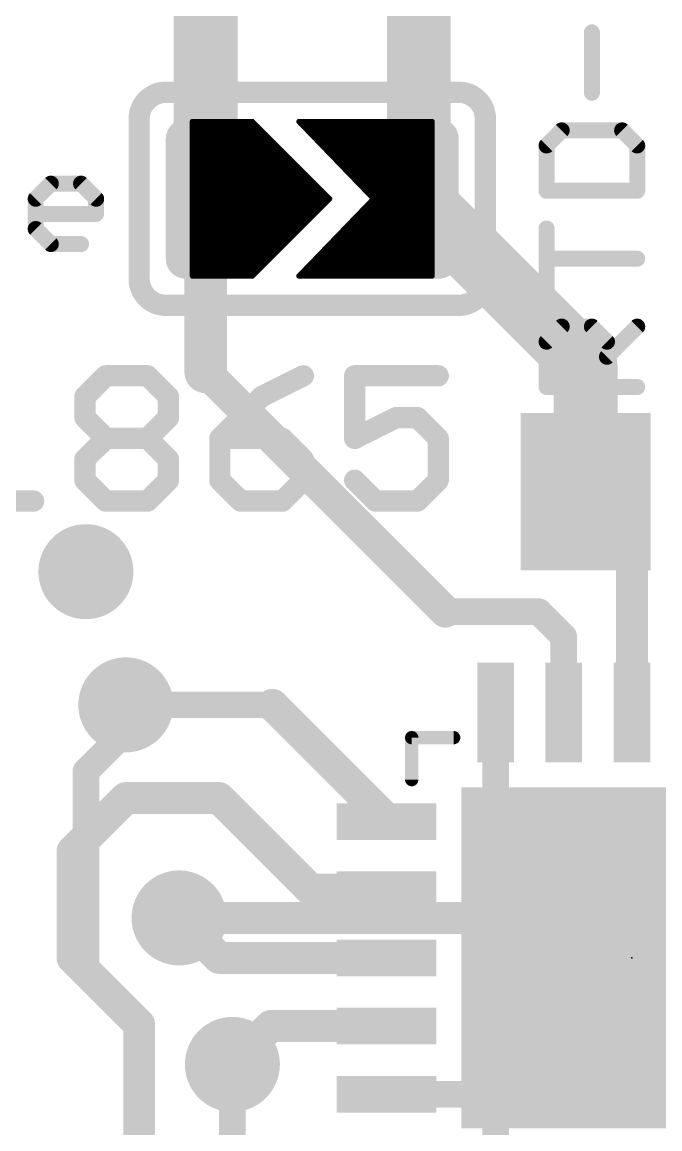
# Model space of a CAD drawing. Extents: x -11.4 to 33.1, y -5.3 to 41.1.
# Drawn here: x 6.38 to 12.46, y 10.18 to 20.73 of the extents above; entities that cross this region are included whole.
import ezdxf

# ---------------------------------------------------------------- set-up
doc = ezdxf.new("R2010")
doc.units = 0
for name, color, linetype in [('1', 12, 'CONTINUOUS'), ('16', 132, 'CONTINUOUS'), ('18', 110, 'CONTINUOUS'), ('21', 40, 'CONTINUOUS'), ('23', 40, 'CONTINUOUS')]:
    doc.layers.add(name, color=color, linetype=linetype)

# ---------------------------------------------------------------- blocks, each defined once
blk = doc.blocks.new('RECT')
blk.add_solid([(-0.5, -0.5), (0.5, -0.5), (-0.5, 0.5), (0.5, 0.5)])
blk = doc.blocks.new('RECT121920X243840R50')
at = {"const_width": 0.1905}
blk.add_lwpolyline([(0.2858, -0.5715), (0.2858, 0.5715, 0.4142), (0.1905, 0.6668), (-0.1905, 0.6668, 0.4142), (-0.2858, 0.5715), (-0.2858, -0.5715, 0.4142), (-0.1905, -0.6668), (0.1905, -0.6668, 0.4142)], format="xyb", close=True, dxfattribs=at)
blk.add_solid([(-0.2159, -0.5969), (0.2159, -0.5969), (-0.2159, 0.5969), (0.2159, 0.5969)])
blk = doc.blocks.new('ROUNDV')
at = {"const_width": 0.5}
blk.add_lwpolyline([(0, -0.25, 1), (0, 0.25, 1), (0, -0.25)], format="xyb", dxfattribs=at)

msp = doc.modelspace()

# ---------------------------------------------------------------- linework, layer by layer
at = {"layer": '1'}
for points, const_width in [([(8.128, 19.05), (8.128, 23.6)], 0.6096), ([(10.16, 19.05), (10.16, 23.446)], 0.6096), ([(8.001, 19.7866), (8.5725, 19.7866)], 0.0508), ([(8.001, 18.3134), (8.001, 19.7866)], 0.0508), ([(8.001, 19.7612), (8.5979, 19.7612)], 0.0508), ([(8.5725, 19.7866), (9.3091, 19.05)], 0.0508), ([(9.017, 19.7866), (9.7282, 19.05)], 0.0508), ([(10.287, 19.7866), (9.017, 19.7866)], 0.0508), ([(9.0415, 19.7612), (10.287, 19.7612)], 0.0508), ([(10.287, 18.3134), (10.287, 19.7866)], 0.0508), ([(8.001, 19.7104), (8.6487, 19.7104)], 0.0508), ([(8.001, 19.6596), (8.6995, 19.6596)], 0.0508), ([(8.001, 19.6088), (8.7503, 19.6088)], 0.0508), ([(9.0906, 19.7104), (10.287, 19.7104)], 0.0508), ([(9.1396, 19.6596), (10.287, 19.6596)], 0.0508), ([(9.1887, 19.6088), (10.287, 19.6088)], 0.0508), ([(8.001, 19.558), (8.8011, 19.558)], 0.0508), ([(8.001, 19.5072), (8.8519, 19.5072)], 0.0508), ([(9.2377, 19.558), (10.287, 19.558)], 0.0508), ([(9.2868, 19.5072), (10.287, 19.5072)], 0.0508), ([(8.001, 19.4564), (8.9027, 19.4564)], 0.0508), ([(8.001, 19.4056), (8.9535, 19.4056)], 0.0508), ([(9.3358, 19.4564), (10.287, 19.4564)], 0.0508), ([(9.3849, 19.4056), (10.287, 19.4056)], 0.0508), ([(8.001, 19.3548), (9.0043, 19.3548)], 0.0508), ([(8.001, 19.304), (9.0551, 19.304)], 0.0508), ([(9.4339, 19.3548), (10.287, 19.3548)], 0.0508), ([(9.483, 19.304), (10.287, 19.304)], 0.0508), ([(10.16, 19.05), (11.75, 17.46)], 0.6096), ([(8.128, 17.399), (8.128, 19.05)], 0.4064), ([(8.001, 19.2532), (9.1059, 19.2532)], 0.0508), ([(8.001, 19.2024), (9.1567, 19.2024)], 0.0508), ([(9.532, 19.2532), (10.287, 19.2532)], 0.0508), ([(9.5811, 19.2024), (10.287, 19.2024)], 0.0508), ([(8.001, 19.1516), (9.2075, 19.1516)], 0.0508), ([(8.001, 19.1008), (9.2583, 19.1008)], 0.0508), ([(9.6301, 19.1516), (10.287, 19.1516)], 0.0508), ([(9.6791, 19.1008), (10.287, 19.1008)], 0.0508), ([(8.001, 19.05), (9.3091, 19.05)], 0.0508), ([(8.001, 18.9992), (9.2583, 18.9992)], 0.0508), ([(9.3091, 19.05), (8.5725, 18.3134)], 0.0508), ([(9.7282, 19.05), (9.017, 18.3134)], 0.0508), ([(9.6792, 18.9992), (10.287, 18.9992)], 0.0508), ([(9.7282, 19.05), (10.287, 19.05)], 0.0508), ([(8.001, 18.9484), (9.2075, 18.9484)], 0.0508), ([(8.001, 18.8976), (9.1567, 18.8976)], 0.0508), ([(9.5811, 18.8976), (10.287, 18.8976)], 0.0508), ([(9.6301, 18.9484), (10.287, 18.9484)], 0.0508), ([(8.001, 18.8468), (9.1059, 18.8468)], 0.0508), ([(8.001, 18.796), (9.0551, 18.796)], 0.0508), ([(9.483, 18.796), (10.287, 18.796)], 0.0508), ([(9.532, 18.8468), (10.287, 18.8468)], 0.0508), ([(8.001, 18.7452), (9.0043, 18.7452)], 0.0508), ([(8.001, 18.6944), (8.9535, 18.6944)], 0.0508), ([(9.3849, 18.6944), (10.287, 18.6944)], 0.0508), ([(9.4339, 18.7452), (10.287, 18.7452)], 0.0508), ([(8.001, 18.6436), (8.9027, 18.6436)], 0.0508), ([(8.001, 18.5928), (8.8519, 18.5928)], 0.0508), ([(9.2868, 18.5928), (10.287, 18.5928)], 0.0508), ([(9.3358, 18.6436), (10.287, 18.6436)], 0.0508), ([(8.001, 18.542), (8.8011, 18.542)], 0.0508), ([(8.001, 18.4912), (8.7503, 18.4912)], 0.0508), ([(9.1887, 18.4912), (10.287, 18.4912)], 0.0508), ([(9.2377, 18.542), (10.287, 18.542)], 0.0508), ([(8.001, 18.4404), (8.6995, 18.4404)], 0.0508), ([(8.001, 18.3896), (8.6487, 18.3896)], 0.0508), ([(9.0906, 18.3896), (10.287, 18.3896)], 0.0508), ([(9.1396, 18.4404), (10.287, 18.4404)], 0.0508), ([(8.001, 18.3388), (8.5979, 18.3388)], 0.0508), ([(8.5725, 18.3134), (8.001, 18.3134)], 0.0508), ([(9.017, 18.3134), (10.287, 18.3134)], 0.0508), ([(9.0415, 18.3388), (10.287, 18.3388)], 0.0508), ([(11.75, 17.46), (11.75, 16.256)], 0.6096), ([(10.414, 15.113), (8.128, 17.399)], 0.3048), ([(11.75, 15.936), (11.75, 16.256)], 0.3048), ([(12.192, 15.814), (11.75, 16.256)], 0.3048), ([(12.192, 14.151), (12.192, 15.814)], 0.3048), ([(11.303, 15.113), (10.414, 15.113)], 0.254), ([(11.542, 14.874), (11.303, 15.113)], 0.254), ([(11.542, 14.151), (11.542, 14.874)], 0.254), ([(8.763, 14.224), (9.852, 13.135)], 0.3048), ([(7.366, 14.224), (8.763, 14.224)], 0.254), ([(10.892, 14.151), (10.892, 13.365)], 0.254), ([(7.366, 13.335), (6.858, 12.827)], 0.3048), ([(8.255, 13.335), (7.366, 13.335)], 0.3048), ([(9.129, 12.461), (8.255, 13.335)], 0.3048), ([(9.852, 13.135), (9.852, 13.111)], 0.3048), ([(6.858, 12.827), (6.858, 11.811)], 0.3048), ([(9.852, 12.461), (9.129, 12.461)], 0.3048), ([(8.255, 11.811), (7.874, 12.192)], 0.3048), ([(6.858, 11.811), (7.493, 11.176)], 0.3048), ([(9.852, 11.811), (8.255, 11.811)], 0.3048), ([(12.192, 11.811), (10.892, 10.511)], 0.254), ([(12.192, 11.811), (13.081, 10.922)], 0.3048), ([(7.493, 11.176), (7.493, 7.935)], 0.3048), ([(8.748, 11.161), (8.382, 10.795)], 0.3048), ([(9.852, 11.161), (8.748, 11.161)], 0.3048), ([(10.892, 9.471), (10.892, 10.765)], 0.254), ([(10.892, 10.511), (9.852, 10.511)], 0.254)]:
    msp.add_lwpolyline(points, dxfattribs=dict(at, const_width=const_width))
for points, const_width in [([(8.001, 19.7993, 1), (8.001, 19.7739)], 0.0254), ([(8.0137, 19.7866, 1), (7.9883, 19.7866)], 0.0254), ([(8.001, 19.7739, 1), (8.001, 19.7485)], 0.0254), ([(8.5815, 19.7956, 1), (8.5635, 19.7776)], 0.0254), ([(8.5725, 19.7739, 1), (8.5725, 19.7993)], 0.0254), ([(8.5979, 19.7485, 1), (8.5979, 19.7739)], 0.0254), ([(9.0261, 19.7954, 1), (9.0079, 19.7778)], 0.0254), ([(9.017, 19.7993, 1), (9.017, 19.7739)], 0.0254), ([(9.0415, 19.7739, 1), (9.0415, 19.7485)], 0.0254), ([(10.2997, 19.7866, 1), (10.2743, 19.7866)], 0.0254), ([(10.287, 19.7739, 1), (10.287, 19.7993)], 0.0254), ([(10.287, 19.7485, 1), (10.287, 19.7739)], 0.0254), ([(8.001, 19.7231, 1), (8.001, 19.6977)], 0.0254), ([(8.001, 19.6723, 1), (8.001, 19.6469)], 0.0254), ([(8.001, 19.6215, 1), (8.001, 19.5961)], 0.0254), ([(8.6487, 19.6977, 1), (8.6487, 19.7231)], 0.0254), ([(8.6995, 19.6469, 1), (8.6995, 19.6723)], 0.0254), ([(8.7503, 19.5961, 1), (8.7503, 19.6215)], 0.0254), ([(9.0906, 19.7231, 1), (9.0906, 19.6977)], 0.0254), ([(9.1396, 19.6723, 1), (9.1396, 19.6469)], 0.0254), ([(9.1887, 19.6215, 1), (9.1887, 19.5961)], 0.0254), ([(10.287, 19.6977, 1), (10.287, 19.7231)], 0.0254), ([(10.287, 19.6469, 1), (10.287, 19.6723)], 0.0254), ([(10.287, 19.5961, 1), (10.287, 19.6215)], 0.0254), ([(8.001, 19.5707, 1), (8.001, 19.5453)], 0.0254), ([(8.001, 19.5199, 1), (8.001, 19.4945)], 0.0254), ([(8.8011, 19.5453, 1), (8.8011, 19.5707)], 0.0254), ([(8.8519, 19.4945, 1), (8.8519, 19.5199)], 0.0254), ([(9.2377, 19.5707, 1), (9.2377, 19.5453)], 0.0254), ([(9.2868, 19.5199, 1), (9.2868, 19.4945)], 0.0254), ([(10.287, 19.5453, 1), (10.287, 19.5707)], 0.0254), ([(10.287, 19.4945, 1), (10.287, 19.5199)], 0.0254), ([(8.001, 19.4691, 1), (8.001, 19.4437)], 0.0254), ([(8.001, 19.4183, 1), (8.001, 19.3929)], 0.0254), ([(8.9027, 19.4437, 1), (8.9027, 19.4691)], 0.0254), ([(8.9535, 19.3929, 1), (8.9535, 19.4183)], 0.0254), ([(9.3358, 19.4691, 1), (9.3358, 19.4437)], 0.0254), ([(9.3849, 19.4183, 1), (9.3849, 19.3929)], 0.0254), ([(10.287, 19.4437, 1), (10.287, 19.4691)], 0.0254), ([(10.287, 19.3929, 1), (10.287, 19.4183)], 0.0254), ([(8.001, 19.3675, 1), (8.001, 19.3421)], 0.0254), ([(8.001, 19.3167, 1), (8.001, 19.2913)], 0.0254), ([(9.0043, 19.3421, 1), (9.0043, 19.3675)], 0.0254), ([(9.0551, 19.2913, 1), (9.0551, 19.3167)], 0.0254), ([(9.4339, 19.3675, 1), (9.4339, 19.3421)], 0.0254), ([(9.483, 19.3167, 1), (9.483, 19.2913)], 0.0254), ([(10.2678, 19.1578, 1), (10.0522, 18.9422)], 0.3048), ([(10.287, 19.3421, 1), (10.287, 19.3675)], 0.0254), ([(10.287, 19.2913, 1), (10.287, 19.3167)], 0.0254), ([(8.2296, 19.05, 1), (8.0264, 19.05)], 0.2032), ([(8.001, 19.2659, 1), (8.001, 19.2405)], 0.0254), ([(8.001, 19.2151, 1), (8.001, 19.1897)], 0.0254), ([(9.1059, 19.2405, 1), (9.1059, 19.2659)], 0.0254), ([(9.1567, 19.1897, 1), (9.1567, 19.2151)], 0.0254), ([(9.532, 19.2659, 1), (9.532, 19.2405)], 0.0254), ([(9.5811, 19.2151, 1), (9.5811, 19.1897)], 0.0254), ([(10.287, 19.2405, 1), (10.287, 19.2659)], 0.0254), ([(10.287, 19.1897, 1), (10.287, 19.2151)], 0.0254), ([(7.9756, 19.05, 1), (8.2804, 19.05)], 0.3048), ([(8.001, 19.1643, 1), (8.001, 19.1389)], 0.0254), ([(8.001, 19.1135, 1), (8.001, 19.0881)], 0.0254), ([(9.2075, 19.1389, 1), (9.2075, 19.1643)], 0.0254), ([(9.2583, 19.0881, 1), (9.2583, 19.1135)], 0.0254), ([(9.6301, 19.1643, 1), (9.6301, 19.1389)], 0.0254), ([(9.6791, 19.1135, 1), (9.6791, 19.0881)], 0.0254), ([(10.0076, 19.05, 1), (10.3124, 19.05)], 0.3048), ([(10.287, 19.1389, 1), (10.287, 19.1643)], 0.0254), ([(10.287, 19.0881, 1), (10.287, 19.1135)], 0.0254), ([(8.001, 19.0627, 1), (8.001, 19.0373)], 0.0254), ([(8.001, 19.0119, 1), (8.001, 18.9865)], 0.0254), ([(9.2583, 18.9865, 1), (9.2583, 19.0119)], 0.0254), ([(9.3181, 19.041, 1), (9.3001, 19.059)], 0.0254), ([(9.3001, 19.041, 1), (9.3181, 19.059)], 0.0254), ([(9.3091, 19.0373, 1), (9.3091, 19.0627)], 0.0254), ([(9.6792, 19.0119, 1), (9.6792, 18.9865)], 0.0254), ([(9.7282, 19.0627, 1), (9.7282, 19.0373)], 0.0254), ([(9.7373, 19.0412, 1), (9.7191, 19.0588)], 0.0254), ([(9.7191, 19.0412, 1), (9.7373, 19.0588)], 0.0254), ([(10.287, 19.0373, 1), (10.287, 19.0627)], 0.0254), ([(10.287, 18.9865, 1), (10.287, 19.0119)], 0.0254), ([(8.001, 18.9611, 1), (8.001, 18.9357)], 0.0254), ([(8.001, 18.9103, 1), (8.001, 18.8849)], 0.0254), ([(9.1567, 18.8849, 1), (9.1567, 18.9103)], 0.0254), ([(9.2075, 18.9357, 1), (9.2075, 18.9611)], 0.0254), ([(9.5811, 18.9103, 1), (9.5811, 18.8849)], 0.0254), ([(9.6301, 18.9611, 1), (9.6301, 18.9357)], 0.0254), ([(10.287, 18.9357, 1), (10.287, 18.9611)], 0.0254), ([(10.287, 18.8849, 1), (10.287, 18.9103)], 0.0254), ([(8.001, 18.8595, 1), (8.001, 18.8341)], 0.0254), ([(8.001, 18.8087, 1), (8.001, 18.7833)], 0.0254), ([(9.0551, 18.7833, 1), (9.0551, 18.8087)], 0.0254), ([(9.1059, 18.8341, 1), (9.1059, 18.8595)], 0.0254), ([(9.483, 18.8087, 1), (9.483, 18.7833)], 0.0254), ([(9.532, 18.8595, 1), (9.532, 18.8341)], 0.0254), ([(10.287, 18.8341, 1), (10.287, 18.8595)], 0.0254), ([(10.287, 18.7833, 1), (10.287, 18.8087)], 0.0254), ([(8.001, 18.7579, 1), (8.001, 18.7325)], 0.0254), ([(8.001, 18.7071, 1), (8.001, 18.6817)], 0.0254), ([(8.9535, 18.6817, 1), (8.9535, 18.7071)], 0.0254), ([(9.0043, 18.7325, 1), (9.0043, 18.7579)], 0.0254), ([(9.3849, 18.7071, 1), (9.3849, 18.6817)], 0.0254), ([(9.4339, 18.7579, 1), (9.4339, 18.7325)], 0.0254), ([(10.287, 18.7325, 1), (10.287, 18.7579)], 0.0254), ([(10.287, 18.6817, 1), (10.287, 18.7071)], 0.0254), ([(8.001, 18.6563, 1), (8.001, 18.6309)], 0.0254), ([(8.001, 18.6055, 1), (8.001, 18.5801)], 0.0254), ([(8.8519, 18.5801, 1), (8.8519, 18.6055)], 0.0254), ([(8.9027, 18.6309, 1), (8.9027, 18.6563)], 0.0254), ([(9.2868, 18.6055, 1), (9.2868, 18.5801)], 0.0254), ([(9.3358, 18.6563, 1), (9.3358, 18.6309)], 0.0254), ([(10.287, 18.6309, 1), (10.287, 18.6563)], 0.0254), ([(10.287, 18.5801, 1), (10.287, 18.6055)], 0.0254), ([(8.001, 18.5547, 1), (8.001, 18.5293)], 0.0254), ([(8.001, 18.5039, 1), (8.001, 18.4785)], 0.0254), ([(8.7503, 18.4785, 1), (8.7503, 18.5039)], 0.0254), ([(8.8011, 18.5293, 1), (8.8011, 18.5547)], 0.0254), ([(9.1887, 18.5039, 1), (9.1887, 18.4785)], 0.0254), ([(9.2377, 18.5547, 1), (9.2377, 18.5293)], 0.0254), ([(10.287, 18.5293, 1), (10.287, 18.5547)], 0.0254), ([(10.287, 18.4785, 1), (10.287, 18.5039)], 0.0254), ([(8.001, 18.4531, 1), (8.001, 18.4277)], 0.0254), ([(8.001, 18.4023, 1), (8.001, 18.3769)], 0.0254), ([(8.6487, 18.3769, 1), (8.6487, 18.4023)], 0.0254), ([(8.6995, 18.4277, 1), (8.6995, 18.4531)], 0.0254), ([(9.0906, 18.4023, 1), (9.0906, 18.3769)], 0.0254), ([(9.1396, 18.4531, 1), (9.1396, 18.4277)], 0.0254), ([(10.287, 18.4277, 1), (10.287, 18.4531)], 0.0254), ([(10.287, 18.3769, 1), (10.287, 18.4023)], 0.0254), ([(8.001, 18.3515, 1), (8.001, 18.3261)], 0.0254), ([(8.001, 18.3261, 1), (8.001, 18.3007)], 0.0254), ([(7.9883, 18.3134, 1), (8.0137, 18.3134)], 0.0254), ([(8.5635, 18.3224, 1), (8.5815, 18.3044)], 0.0254), ([(8.5725, 18.3007, 1), (8.5725, 18.3261)], 0.0254), ([(8.5979, 18.3261, 1), (8.5979, 18.3515)], 0.0254), ([(9.017, 18.3261, 1), (9.017, 18.3007)], 0.0254), ([(9.0079, 18.3222, 1), (9.0261, 18.3046)], 0.0254), ([(9.0415, 18.3515, 1), (9.0415, 18.3261)], 0.0254), ([(10.2743, 18.3134, 1), (10.2997, 18.3134)], 0.0254), ([(10.287, 18.3261, 1), (10.287, 18.3515)], 0.0254), ([(10.287, 18.3007, 1), (10.287, 18.3261)], 0.0254), ([(11.9024, 17.46, 1), (11.5976, 17.46)], 0.3048), ([(11.6422, 17.3522, 1), (11.8578, 17.5678)], 0.3048), ([(8.1819, 17.4529, 1), (8.0741, 17.3451)], 0.1524), ([(8.0264, 17.399, 1), (8.2296, 17.399)], 0.2032), ([(11.5976, 16.256, 1), (11.9024, 16.256)], 0.3048), ([(11.8262, 16.256, 1), (11.6738, 16.256)], 0.1524), ([(11.8039, 16.3099, 1), (11.6961, 16.2021)], 0.1524), ([(11.6738, 15.936, 1), (11.8262, 15.936)], 0.1524), ([(12.2682, 15.814, 1), (12.1158, 15.814)], 0.1524), ([(12.1381, 15.7601, 1), (12.2459, 15.8679)], 0.1524), ([(10.3601, 15.0591, 1), (10.4679, 15.1669)], 0.1524), ([(10.414, 15.1765, 1), (10.414, 15.0495)], 0.127), ([(11.3479, 15.1579, 1), (11.2581, 15.0681)], 0.127), ([(11.303, 15.0495, 1), (11.303, 15.1765)], 0.127), ([(11.6055, 14.874, 1), (11.4785, 14.874)], 0.127), ([(11.4971, 14.8291, 1), (11.5869, 14.9189)], 0.127), ([(8.8169, 14.2779, 1), (8.7091, 14.1701)], 0.1524), ([(7.366, 14.2875, 1), (7.366, 14.1605)], 0.127), ([(8.763, 14.1605, 1), (8.763, 14.2875)], 0.127), ([(10.9555, 14.151, 1), (10.8285, 14.151)], 0.127), ([(11.4785, 14.151, 1), (11.6055, 14.151)], 0.127), ([(12.1158, 14.151, 1), (12.2682, 14.151)], 0.1524), ([(7.366, 13.4112, 1), (7.366, 13.2588)], 0.1524), ([(7.4199, 13.2811, 1), (7.3121, 13.3889)], 0.1524), ([(8.3089, 13.3889, 1), (8.2011, 13.2811)], 0.1524), ([(8.255, 13.2588, 1), (8.255, 13.4112)], 0.1524), ([(10.8285, 13.365, 1), (10.9555, 13.365)], 0.127), ([(9.9282, 13.135, 1), (9.7758, 13.135)], 0.1524), ([(9.7981, 13.0811, 1), (9.9059, 13.1889)], 0.1524), ([(9.7758, 13.111, 1), (9.9282, 13.111)], 0.1524), ([(6.9342, 12.827, 1), (6.7818, 12.827)], 0.1524), ([(6.8041, 12.8809, 1), (6.9119, 12.7731)], 0.1524), ([(9.129, 12.5372, 1), (9.129, 12.3848)], 0.1524), ([(9.0751, 12.4071, 1), (9.1829, 12.5149)], 0.1524), ([(9.852, 12.3848, 1), (9.852, 12.5372)], 0.1524), ([(7.9279, 12.2459, 1), (7.8201, 12.1381)], 0.1524), ([(6.9119, 11.8649, 1), (6.8041, 11.7571)], 0.1524), ([(8.255, 11.8872, 1), (8.255, 11.7348)], 0.1524), ([(8.2011, 11.7571, 1), (8.3089, 11.8649)], 0.1524), ([(9.852, 11.7348, 1), (9.852, 11.8872)], 0.1524), ([(12.2459, 11.8649, 1), (12.1381, 11.7571)], 0.1524), ([(12.2369, 11.7661, 1), (12.1471, 11.8559)], 0.127), ([(6.7818, 11.811, 1), (6.9342, 11.811)], 0.1524), ([(7.5692, 11.176, 1), (7.4168, 11.176)], 0.1524), ([(7.4391, 11.1221, 1), (7.5469, 11.2299)], 0.1524), ([(8.748, 11.2372, 1), (8.748, 11.0848)], 0.1524), ([(8.8019, 11.1071, 1), (8.6941, 11.2149)], 0.1524), ([(9.852, 11.0848, 1), (9.852, 11.2372)], 0.1524), ([(8.3281, 10.8489, 1), (8.4359, 10.7411)], 0.1524), ([(10.9555, 10.765, 1), (10.8285, 10.765)], 0.127), ([(9.852, 10.5745, 1), (9.852, 10.4475)], 0.127), ([(10.8471, 10.5559, 1), (10.9369, 10.4661)], 0.127), ([(10.892, 10.4475, 1), (10.892, 10.5745)], 0.127)]:
    msp.add_lwpolyline(points, format="xyb", dxfattribs=dict(at, const_width=const_width))
at = {"layer": '16'}
for points, const_width in [([(6.985, 13.589), (7.62, 14.224)], 0.254), ([(7.62, 14.224), (7.366, 14.224)], 0.254), ([(6.985, 11.684), (6.985, 13.589)], 0.254), ([(7.874, 12.192), (18.923, 12.192)], 0.3048), ([(7.493, 11.176), (6.985, 11.684)], 0.254), ([(7.493, 8.89), (7.493, 11.176)], 0.254), ([(8.382, 10.795), (8.382, 8.763)], 0.254)]:
    msp.add_lwpolyline(points, dxfattribs=dict(at, const_width=const_width))
for points, const_width in [([(7.366, 14.2875, 1), (7.366, 14.1605)], 0.127), ([(7.6649, 14.1791, 1), (7.5751, 14.2689)], 0.127), ([(7.62, 14.1605, 1), (7.62, 14.2875)], 0.127), ([(7.0485, 13.589, 1), (6.9215, 13.589)], 0.127), ([(6.9401, 13.6339, 1), (7.0299, 13.5441)], 0.127), ([(7.874, 12.2682, 1), (7.874, 12.1158)], 0.1524), ([(7.0299, 11.7289, 1), (6.9401, 11.6391)], 0.127), ([(6.9215, 11.684, 1), (7.0485, 11.684)], 0.127), ([(7.5565, 11.176, 1), (7.4295, 11.176)], 0.127), ([(7.4481, 11.1311, 1), (7.5379, 11.2209)], 0.127), ([(8.4455, 10.795, 1), (8.3185, 10.795)], 0.127)]:
    msp.add_lwpolyline(points, format="xyb", dxfattribs=dict(at, const_width=const_width))
at = {"layer": '21'}
for points, const_width in [([(11.8106, 20.0617), (11.8106, 20.6379)], 0.1524), ([(7.747, 20.066), (10.541, 20.066)], 0.2032), ([(7.493, 18.288), (7.493, 19.812)], 0.2032), ([(10.795, 18.288), (10.795, 19.812)], 0.2032), ([(11.5225, 19.7024), (11.3785, 19.5584)], 0.1524), ([(12.0987, 19.7024), (11.5225, 19.7024)], 0.1524), ([(12.2428, 19.5584), (12.0987, 19.7024)], 0.1524), ([(11.3785, 19.5584), (11.3785, 19.1262)], 0.1524), ([(12.2428, 19.1262), (12.2428, 19.5584)], 0.1524), ([(6.5067, 19.0504), (6.6507, 19.1944)], 0.1524), ([(6.6507, 19.1944), (6.9388, 19.1944)], 0.1524), ([(6.9388, 19.1944), (7.0829, 19.0504)], 0.1524), ([(6.5067, 18.7623), (6.5067, 19.0504)], 0.1524), ([(7.0829, 19.0504), (7.0829, 18.9063)], 0.1524), ([(11.3785, 19.1262), (12.2428, 19.1262)], 0.1524), ([(7.0829, 18.9063), (6.5067, 18.9063)], 0.1524), ([(6.6507, 18.6182), (6.5067, 18.7623)], 0.1524), ([(11.3785, 18.1907), (11.3785, 18.7669)], 0.1524), ([(6.9388, 18.6182), (6.6507, 18.6182)], 0.1524), ([(12.2428, 18.4788), (11.3785, 18.4788)], 0.1524), ([(10.541, 18.034), (7.747, 18.034)], 0.2032), ([(11.3785, 17.6873), (11.5225, 17.8314)], 0.1524), ([(11.5225, 17.8314), (11.8106, 17.8314)], 0.1524), ([(11.8106, 17.8314), (11.9547, 17.6873)], 0.1524), ([(11.9547, 17.5433), (12.2428, 17.8314)], 0.1524), ([(11.3785, 17.2552), (11.3785, 17.6873)], 0.1524), ([(11.9547, 17.6873), (11.9547, 17.2552)], 0.1524), ([(6.9759, 17.1628), (7.1751, 17.3619)], 0.2032), ([(7.1751, 17.3619), (7.5733, 17.3619)], 0.2032), ([(7.5733, 17.3619), (7.7725, 17.1628)], 0.2032), ([(9.0588, 17.3619), (8.6605, 17.1628)], 0.2032), ([(10.3452, 17.3619), (9.5486, 17.3619)], 0.2032), ([(9.5486, 17.3619), (9.5486, 16.7645)], 0.2032), ([(12.2428, 17.2552), (11.3785, 17.2552)], 0.1524), ([(6.9759, 16.9636), (6.9759, 17.1628)], 0.2032), ([(7.7725, 17.1628), (7.7725, 16.9636)], 0.2032), ([(8.6605, 17.1628), (8.2623, 16.7645)], 0.2032), ([(7.1751, 16.7645), (6.9759, 16.9636)], 0.2032), ([(7.7725, 16.9636), (7.5733, 16.7645)], 0.2032), ([(9.5486, 16.7645), (9.9469, 16.9636)], 0.2032), ([(9.9469, 16.9636), (10.146, 16.9636)], 0.2032), ([(10.146, 16.9636), (10.3452, 16.7645)], 0.2032), ([(6.9759, 16.5654), (7.1751, 16.7645)], 0.2032), ([(7.1751, 16.7645), (7.5733, 16.7645)], 0.2032), ([(7.5733, 16.7645), (7.7725, 16.5654)], 0.2032), ([(8.2623, 16.7645), (8.2623, 16.3662)], 0.2032), ([(8.8597, 16.7645), (8.2623, 16.7645)], 0.2032), ([(9.0588, 16.5654), (8.8597, 16.7645)], 0.2032), ([(10.3452, 16.7645), (10.3452, 16.3662)], 0.2032), ([(6.9759, 16.3662), (6.9759, 16.5654)], 0.2032), ([(7.7725, 16.5654), (7.7725, 16.3662)], 0.2032), ([(9.0588, 16.3662), (9.0588, 16.5654)], 0.2032), ([(7.1751, 16.1671), (6.9759, 16.3662)], 0.2032), ([(7.7725, 16.3662), (7.5733, 16.1671)], 0.2032), ([(8.2623, 16.3662), (8.4614, 16.1671)], 0.2032), ([(8.8597, 16.1671), (9.0588, 16.3662)], 0.2032), ([(9.7477, 16.1671), (9.5486, 16.3662)], 0.2032), ([(10.3452, 16.3662), (10.146, 16.1671)], 0.2032), ([(5.6896, 16.1671), (6.4861, 16.1671)], 0.2032), ([(7.5733, 16.1671), (7.1751, 16.1671)], 0.2032), ([(8.4614, 16.1671), (8.8597, 16.1671)], 0.2032), ([(10.146, 16.1671), (9.7477, 16.1671)], 0.2032), ([(10.092, 13.511), (10.092, 13.911)], 0.127), ([(10.092, 13.911), (10.492, 13.911)], 0.127)]:
    msp.add_lwpolyline(points, dxfattribs=dict(at, const_width=const_width))
for points, const_width in [([(11.8487, 20.6379, 1), (11.7725, 20.6379)], 0.0762), ([(7.747, 20.066, 0.4142), (7.493, 19.812)], 0.2032), ([(7.747, 20.1168, 1), (7.747, 20.0152)], 0.1016), ([(7.747, 20.0152, 1), (7.747, 20.1168)], 0.1016), ([(10.795, 19.812, 0.4142), (10.541, 20.066)], 0.2032), ([(10.541, 20.1168, 1), (10.541, 20.0152)], 0.1016), ([(10.541, 20.0152, 1), (10.541, 20.1168)], 0.1016), ([(11.7725, 20.0617, 1), (11.8487, 20.0617)], 0.0762), ([(7.5438, 19.812, 1), (7.4422, 19.812)], 0.1016), ([(7.4422, 19.812, 1), (7.5438, 19.812)], 0.1016), ([(10.8458, 19.812, 1), (10.7442, 19.812)], 0.1016), ([(10.7442, 19.812, 1), (10.8458, 19.812)], 0.1016), ([(11.5225, 19.7405, 1), (11.5225, 19.6643)], 0.0762), ([(11.5495, 19.6755, 1), (11.4956, 19.7294)], 0.0762), ([(12.1257, 19.7294, 1), (12.0718, 19.6755)], 0.0762), ([(12.0987, 19.6643, 1), (12.0987, 19.7405)], 0.0762), ([(11.4166, 19.5584, 1), (11.3404, 19.5584)], 0.0762), ([(12.2809, 19.5584, 1), (12.2047, 19.5584)], 0.0762), ([(11.3515, 19.5853, 1), (11.4054, 19.5314)], 0.0762), ([(12.2159, 19.5314, 1), (12.2697, 19.5853)], 0.0762), ([(6.6507, 19.2325, 1), (6.6507, 19.1563)], 0.0762), ([(6.6777, 19.1675, 1), (6.6238, 19.2214)], 0.0762), ([(6.9658, 19.2214, 1), (6.9119, 19.1675)], 0.0762), ([(6.9388, 19.1563, 1), (6.9388, 19.2325)], 0.0762), ([(6.4797, 19.0773, 1), (6.5336, 19.0234)], 0.0762), ([(6.5448, 19.0504, 1), (6.4686, 19.0504)], 0.0762), ([(7.121, 19.0504, 1), (7.0448, 19.0504)], 0.0762), ([(7.056, 19.0234, 1), (7.1098, 19.0773)], 0.0762), ([(11.3785, 19.1643, 1), (11.3785, 19.0881)], 0.0762), ([(11.3404, 19.1262, 1), (11.4166, 19.1262)], 0.0762), ([(12.2047, 19.1262, 1), (12.2809, 19.1262)], 0.0762), ([(12.2428, 19.0881, 1), (12.2428, 19.1643)], 0.0762), ([(6.5067, 18.9444, 1), (6.5067, 18.8682)], 0.0762), ([(7.0448, 18.9063, 1), (7.121, 18.9063)], 0.0762), ([(7.0829, 18.8682, 1), (7.0829, 18.9444)], 0.0762), ([(6.5336, 18.7892, 1), (6.4797, 18.7353)], 0.0762), ([(6.4686, 18.7623, 1), (6.5448, 18.7623)], 0.0762), ([(11.4166, 18.7669, 1), (11.3404, 18.7669)], 0.0762), ([(6.6507, 18.6563, 1), (6.6507, 18.5801)], 0.0762), ([(6.6238, 18.5913, 1), (6.6777, 18.6451)], 0.0762), ([(6.9388, 18.5801, 1), (6.9388, 18.6563)], 0.0762), ([(11.3785, 18.5169, 1), (11.3785, 18.4407)], 0.0762), ([(12.2428, 18.4407, 1), (12.2428, 18.5169)], 0.0762), ([(7.493, 18.288, 0.4142), (7.747, 18.034)], 0.2032), ([(7.5438, 18.288, 1), (7.4422, 18.288)], 0.1016), ([(10.541, 18.034, 0.4142), (10.795, 18.288)], 0.2032), ([(10.8458, 18.288, 1), (10.7442, 18.288)], 0.1016), ([(7.4422, 18.288, 1), (7.5438, 18.288)], 0.1016), ([(10.7442, 18.288, 1), (10.8458, 18.288)], 0.1016), ([(11.3404, 18.1907, 1), (11.4166, 18.1907)], 0.0762), ([(7.747, 18.0848, 1), (7.747, 17.9832)], 0.1016), ([(7.747, 17.9832, 1), (7.747, 18.0848)], 0.1016), ([(10.541, 18.0848, 1), (10.541, 17.9832)], 0.1016), ([(10.541, 17.9832, 1), (10.541, 18.0848)], 0.1016), ([(11.5225, 17.8695, 1), (11.5225, 17.7933)], 0.0762), ([(11.5495, 17.8044, 1), (11.4956, 17.8583)], 0.0762), ([(11.8376, 17.8583, 1), (11.7837, 17.8044)], 0.0762), ([(11.8106, 17.7933, 1), (11.8106, 17.8695)], 0.0762), ([(12.2697, 17.8044, 1), (12.2159, 17.8583)], 0.0762), ([(11.3515, 17.7143, 1), (11.4054, 17.6604)], 0.0762), ([(11.4166, 17.6873, 1), (11.3404, 17.6873)], 0.0762), ([(11.9928, 17.6873, 1), (11.9166, 17.6873)], 0.0762), ([(11.9277, 17.6604, 1), (11.9816, 17.7143)], 0.0762), ([(11.9277, 17.5702, 1), (11.9816, 17.5163)], 0.0762), ([(7.1751, 17.4127, 1), (7.1751, 17.3111)], 0.1016), ([(7.211, 17.326, 1), (7.1391, 17.3978)], 0.1016), ([(7.6093, 17.3978, 1), (7.5374, 17.326)], 0.1016), ([(7.5733, 17.3111, 1), (7.5733, 17.4127)], 0.1016), ([(9.0815, 17.3165, 1), (9.0361, 17.4074)], 0.1016), ([(9.5486, 17.4127, 1), (9.5486, 17.3111)], 0.1016), ([(9.5994, 17.3619, 1), (9.4978, 17.3619)], 0.1016), ([(10.3452, 17.3111, 1), (10.3452, 17.4127)], 0.1016), ([(11.3785, 17.2933, 1), (11.3785, 17.2171)], 0.0762), ([(12.2428, 17.2171, 1), (12.2428, 17.2933)], 0.0762), ([(7.0267, 17.1628, 1), (6.9251, 17.1628)], 0.1016), ([(6.94, 17.1987, 1), (7.0119, 17.1269)], 0.1016), ([(7.8233, 17.1628, 1), (7.7217, 17.1628)], 0.1016), ([(7.7366, 17.1269, 1), (7.8084, 17.1987)], 0.1016), ([(8.6378, 17.2082, 1), (8.6833, 17.1173)], 0.1016), ([(8.6965, 17.1269, 1), (8.6246, 17.1987)], 0.1016), ([(11.3404, 17.2552, 1), (11.4166, 17.2552)], 0.0762), ([(11.9166, 17.2552, 1), (11.9928, 17.2552)], 0.0762), ([(7.0119, 16.9996, 1), (6.94, 16.9277)], 0.1016), ([(6.9251, 16.9636, 1), (7.0267, 16.9636)], 0.1016), ([(7.7217, 16.9636, 1), (7.8233, 16.9636)], 0.1016), ([(7.8084, 16.9277, 1), (7.7366, 16.9996)], 0.1016), ([(9.9469, 17.0144, 1), (9.9469, 16.9128)], 0.1016), ([(9.9696, 16.9182, 1), (9.9242, 17.0091)], 0.1016), ([(10.1819, 16.9996, 1), (10.1101, 16.9277)], 0.1016), ([(10.146, 16.9128, 1), (10.146, 17.0144)], 0.1016), ([(7.1751, 16.8153, 1), (7.1751, 16.7137)], 0.1016), ([(7.211, 16.7286, 1), (7.1391, 16.8004)], 0.1016), ([(7.1391, 16.7286, 1), (7.211, 16.8004)], 0.1016), ([(7.6093, 16.8004, 1), (7.5374, 16.7286)], 0.1016), ([(7.5374, 16.8004, 1), (7.6093, 16.7286)], 0.1016), ([(7.5733, 16.7137, 1), (7.5733, 16.8153)], 0.1016), ([(8.2263, 16.8004, 1), (8.2982, 16.7286)], 0.1016), ([(8.3131, 16.7645, 1), (8.2115, 16.7645)], 0.1016), ([(8.2623, 16.8153, 1), (8.2623, 16.7137)], 0.1016), ([(8.8956, 16.8004, 1), (8.8238, 16.7286)], 0.1016), ([(8.8597, 16.7137, 1), (8.8597, 16.8153)], 0.1016), ([(9.5259, 16.8099, 1), (9.5713, 16.7191)], 0.1016), ([(9.4978, 16.7645, 1), (9.5994, 16.7645)], 0.1016), ([(10.396, 16.7645, 1), (10.2944, 16.7645)], 0.1016), ([(10.3092, 16.7286, 1), (10.3811, 16.8004)], 0.1016), ([(7.0267, 16.5654, 1), (6.9251, 16.5654)], 0.1016), ([(6.94, 16.6013, 1), (7.0119, 16.5295)], 0.1016), ([(7.8233, 16.5654, 1), (7.7217, 16.5654)], 0.1016), ([(7.7366, 16.5295, 1), (7.8084, 16.6013)], 0.1016), ([(9.1096, 16.5654, 1), (9.008, 16.5654)], 0.1016), ([(9.0229, 16.5295, 1), (9.0947, 16.6013)], 0.1016), ([(7.0119, 16.4022, 1), (6.94, 16.3303)], 0.1016), ([(7.8084, 16.3303, 1), (7.7366, 16.4022)], 0.1016), ([(8.2982, 16.4022, 1), (8.2263, 16.3303)], 0.1016), ([(9.0947, 16.3303, 1), (9.0229, 16.4022)], 0.1016), ([(9.5845, 16.4022, 1), (9.5127, 16.3303)], 0.1016), ([(10.3811, 16.3303, 1), (10.3092, 16.4022)], 0.1016), ([(6.9251, 16.3662, 1), (7.0267, 16.3662)], 0.1016), ([(7.7217, 16.3662, 1), (7.8233, 16.3662)], 0.1016), ([(8.2115, 16.3662, 1), (8.3131, 16.3662)], 0.1016), ([(9.008, 16.3662, 1), (9.1096, 16.3662)], 0.1016), ([(10.2944, 16.3662, 1), (10.396, 16.3662)], 0.1016), ([(6.4861, 16.1163, 1), (6.4861, 16.2179)], 0.1016), ([(7.1751, 16.2179, 1), (7.1751, 16.1163)], 0.1016), ([(7.5733, 16.1163, 1), (7.5733, 16.2179)], 0.1016), ([(8.4614, 16.2179, 1), (8.4614, 16.1163)], 0.1016), ([(8.8597, 16.1163, 1), (8.8597, 16.2179)], 0.1016), ([(9.7477, 16.2179, 1), (9.7477, 16.1163)], 0.1016), ([(10.146, 16.1163, 1), (10.146, 16.2179)], 0.1016), ([(7.1391, 16.1312, 1), (7.211, 16.203)], 0.1016), ([(7.5374, 16.203, 1), (7.6093, 16.1312)], 0.1016), ([(8.4255, 16.1312, 1), (8.4973, 16.203)], 0.1016), ([(8.8238, 16.203, 1), (8.8956, 16.1312)], 0.1016), ([(9.7118, 16.1312, 1), (9.7837, 16.203)], 0.1016), ([(10.1101, 16.203, 1), (10.1819, 16.1312)], 0.1016), ([(10.1238, 13.911, 1), (10.0602, 13.911)], 0.0635), ([(10.092, 13.9428, 1), (10.092, 13.8793)], 0.0635), ([(10.492, 13.8793, 1), (10.492, 13.9428)], 0.0635), ([(10.0602, 13.511, 1), (10.1238, 13.511)], 0.0635)]:
    msp.add_lwpolyline(points, format="xyb", dxfattribs=dict(at, const_width=const_width))
at = {"layer": '23'}
for p in [(9.144, 19.05), (12.192, 11.811)]:
    msp.add_point(p, dxfattribs=at)

# ---------------------------------------------------------------- block references
at = {"layer": '1'}
for p in [(8.128, 19.05), (10.16, 19.05)]:
    msp.add_blockref('RECT121920X243840R50', p, dxfattribs=at)
for p, xscale, yscale, rotation in [((11.75, 16.256), 1.24, 1.5, 180), ((12.192, 11.811), 3.25, 3.25, 90), ((9.852, 13.111), 0.35, 0.95, 90), ((9.852, 12.461), 0.35, 0.95, 90), ((9.852, 11.811), 0.35, 0.95, 90), ((9.852, 11.161), 0.35, 0.95, 90), ((9.852, 10.511), 0.35, 0.95, 90)]:
    msp.add_blockref('RECT', p, dxfattribs=dict(at, xscale=xscale, yscale=yscale, rotation=rotation))
at = {"layer": '1', "xscale": 0.35, "yscale": 0.95}
for p in [(10.892, 14.151), (11.542, 14.151), (12.192, 14.151)]:
    msp.add_blockref('RECT', p, dxfattribs=at)
at = {"layer": '18', "xscale": 0.9064, "yscale": 0.9064}
for p in [(6.985, 15.494), (6.985, 15.494), (7.366, 14.224), (7.366, 14.224), (7.874, 12.192), (7.874, 12.192), (8.382, 10.795), (8.382, 10.795)]:
    msp.add_blockref('ROUNDV', p, dxfattribs=at)

doc.saveas('drawing.dxf')
